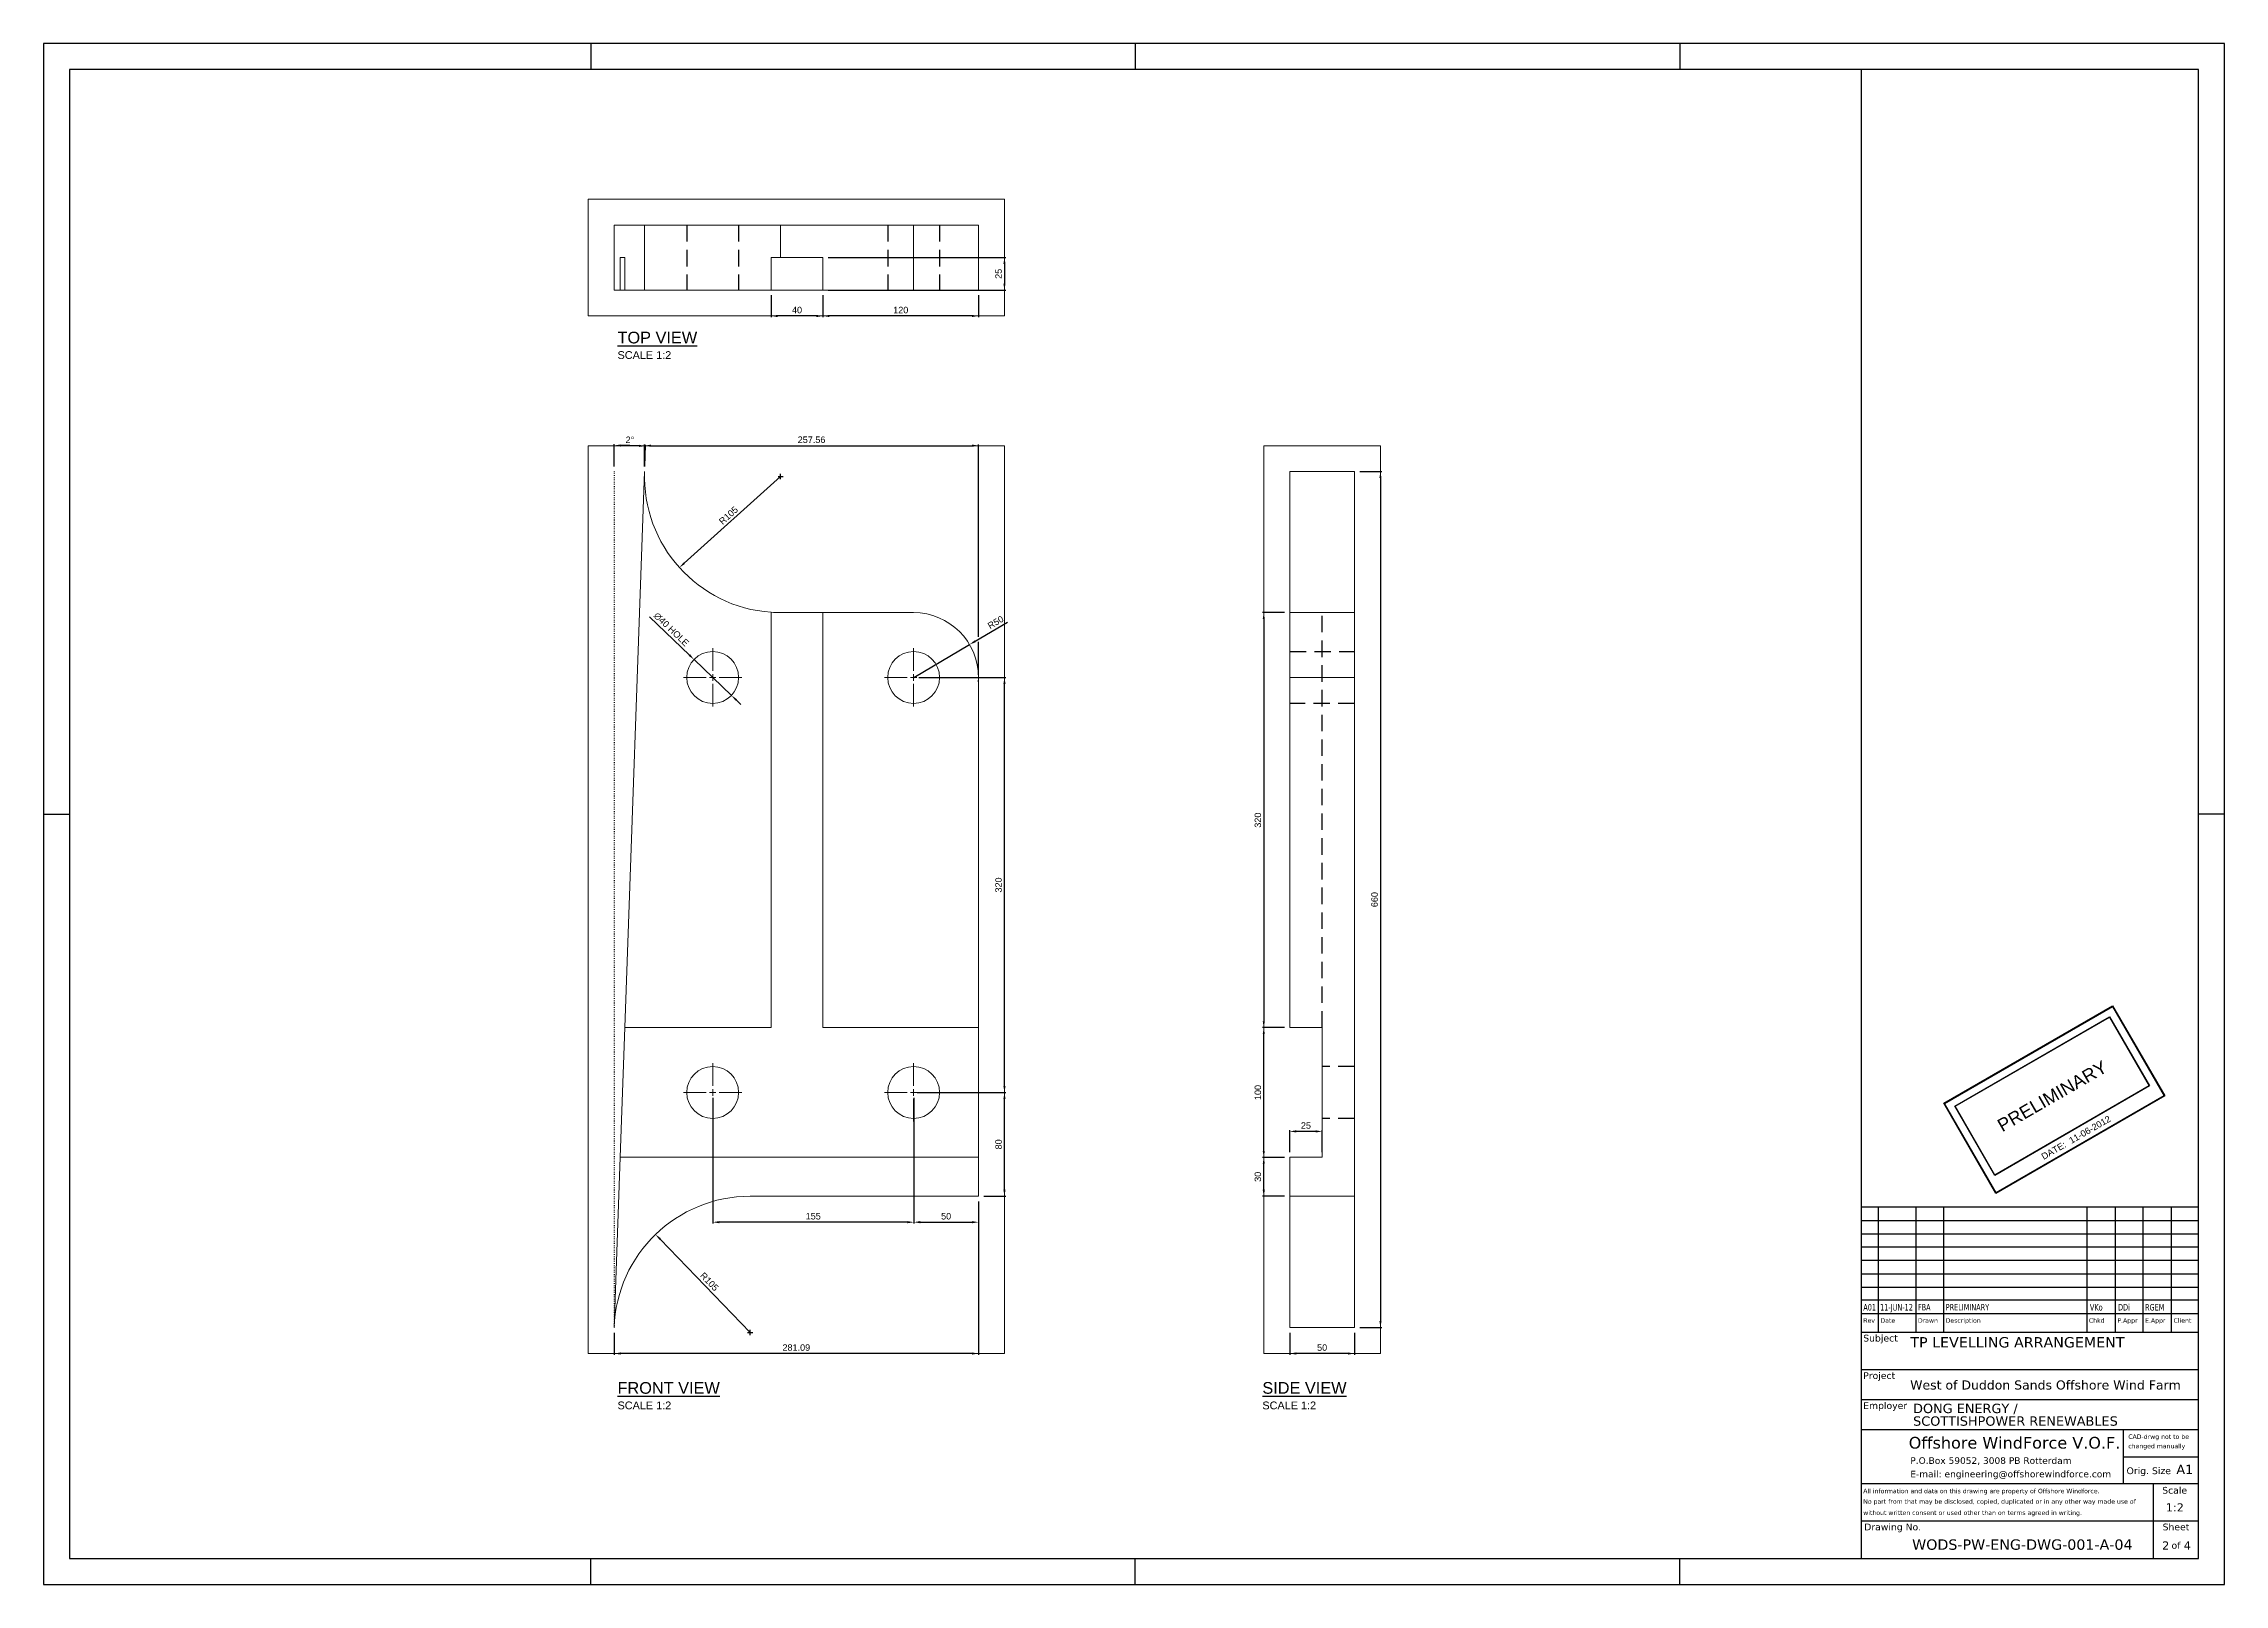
# Paper-space layout 'SHEET 2 OF' of a CAD drawing. Header units: millimetres. Extents: x 0 to 841, y 0 to 594.
# The model-space entities are those that its viewports show. They can reach past a viewport. Long polylines and large blocks are cut down to what shows.
import ezdxf
from ezdxf.enums import TextEntityAlignment as Align

# ---------------------------------------------------------------- set-up
doc = ezdxf.new("R2010")
doc.units = ezdxf.units.MM
doc.header["$MEASUREMENT"] = 0
doc.header["$PDMODE"] = 35
for name, pattern in [('CENTER2', [28.575, 19.05, -3.175, 3.175, -3.175]), ('DOT', [0.25, 0, -0.25]), ('HIDDEN2', [4.7625, 3.175, -1.5875])]:
    doc.linetypes.add(name, pattern=pattern)
doc.layers.get('Defpoints').update_dxf_attribs({"color": 244})
for name, color, linetype in [('00_pen 0.10', 140, 'Continuous'), ('00_pen 0.35', 11, 'Continuous'), ('00_pen 0.50', 10, 'Continuous'), ('00_PEN_Breakline', 2, 'HIDDEN2'), ('00_PEN_Centerline', 56, 'CENTER2'), ('00_PEN_Dimensions&Text', 1, 'Continuous'), ('00_PEN_Dot', 40, 'DOT'), ('018', 1, 'Continuous'), ('050', 4, 'Continuous'), ('Dimension', 1, 'Continuous'), ('Tekst', 2, 'Continuous')]:
    doc.layers.add(name, color=color, linetype=linetype)
doc.layers.add('00_PEN_Helpline', color=6, linetype='Continuous', plot=False)
for name, color, linetype, lineweight in [('SE1-Anntotations', 3, 'Continuous', 0), ('SE1-Logo', 7, 'Continuous', 0), ('SE1-Titles', 3, 'Continuous', 0)]:
    doc.layers.add(name, color=color, linetype=linetype, lineweight=lineweight)
doc.styles.add('2.5mm', font='verdana.ttf', dxfattribs={"height": 2.5})
doc.styles.add('3.5mm', font='verdana.ttf', dxfattribs={"height": 3.5})
doc.styles.add('Arial', font='arial.ttf', dxfattribs={"height": 2.5})
doc.styles.add('Smit Company Font', font='verdana.ttf', dxfattribs={"height": 1})
doc.dimstyles.new('A1_TWD_STANDAARD', dxfattribs={"dimtxt": 2.5, "dimasz": 2.5, "dimexe": 0.5, "dimexo": 2, "dimgap": 1, "dimtad": 1, "dimdec": 0, "dimdsep": 46, "dimtxsty": 'Arial', "dimcen": 10, "dimclrd": 256, "dimclre": 256, "dimclrt": 256, "dimadec": 0, "dimazin": 0, "dimtfac": 1, "dimtdec": 0, "dimtmove": 0, "dimatfit": 0, "dimfxl": 0, "dimtolj": 1, "dimtzin": 0, "dimlwd": -1, "dimlwe": -1, "dimarcsym": 0})

# ---------------------------------------------------------------- blocks, each defined once
blk = doc.blocks.new('Layout Titleblock A1')
at = {"layer": '018'}
for p, q in [((-630, 594), (-630, 584)), ((-420, 594), (-420, 584)), ((-210, 594), (-210, 584)), ((-140, 10), (-140, 584)), ((-841, 297), (-831, 297)), ((0, 297), (-10, 297)), ((-140, 145.49), (-10, 145.49)), ((-133.36, 97.24), (-133.36, 145.49)), ((-118.91, 97.24), (-118.91, 145.49)), ((-108.22, 97.24), (-108.22, 145.49)), ((-52.98, 97.24), (-52.98, 145.49)), ((-42, 97.24), (-42, 145.49)), ((-31.32, 97.24), (-31.32, 145.49)), ((-20.34, 97.24), (-20.34, 145.49)), ((-140, 140.29), (-10, 140.29)), ((-140, 135.09), (-10, 135.09)), ((-140, 130.18), (-10, 130.18)), ((-140, 124.98), (-10, 124.98)), ((-140, 119.78), (-10, 119.78)), ((-140, 114.58), (-10, 114.58)), ((-140, 109.67), (-10, 109.67)), ((-140, 104.47), (-10, 104.47)), ((-140, 97.24), (-10, 97.24)), ((-140, 82.8), (-10, 82.8)), ((-140, 71.24), (-10, 71.24)), ((-38.89, 38.89), (-38.89, 59.69)), ((-38.89, 49.14), (-10, 49.14)), ((-140, 38.89), (-10, 38.89)), ((-27.33, 10), (-27.33, 38.89)), ((-140, 24.44), (-10, 24.44)), ((-630, 0), (-630, 10)), ((-420, 0), (-420, 10)), ((-210, 0), (-210, 10))]:
    blk.add_line(p, q, dxfattribs=at)
blk.add_lwpolyline([(0, 594), (-841, 594), (-841, 0), (0, 0), (0, 594)], close=True, dxfattribs=at)
at = {"layer": '050'}
blk.add_lwpolyline([(-831, 10), (-10, 10), (-10, 584), (-831, 584), (-831, 10)], close=True, dxfattribs=at)
at = {"layer": 'SE1-Anntotations', "color": 7, "linetype": 'Continuous', "lineweight": 30}
blk.add_line((-140, 59.69), (-10, 59.69), dxfattribs=at)
at = {"layer": 'SE1-Anntotations', "color": 7, "linetype": 'Continuous', "lineweight": 0, "style": '2.5mm'}
for s, height, p in [('Rev', 1.733, (-139.28, 100.86)), ('Date', 1.733, (-132.63, 100.86)), ('Drawn', 1.733, (-118.19, 100.86)), ('Description', 1.7333, (-107.5, 100.86)), ('Chkd', 1.733, (-52.26, 100.86)), ('P.Appr', 1.733, (-41.28, 100.86)), ('E.Appr', 1.733, (-30.59, 100.86)), ('Client', 1.733, (-19.62, 100.86)), ('Subject', 2.6, (-139.28, 93.63)), ('Project', 2.6, (-139.28, 79.19)), ('Employer', 2.6, (-139.28, 67.63)), ('CAD-drwg not to be', 1.7333, (-37.08, 56.08)), ('changed manually', 1.7333, (-37.08, 52.47)), ('Orig. Size', 2.6, (-37.73, 42.5)), ('All information and data on this drawing are property of Offshore Windforce.', 1.7333, (-139.28, 35.13)), ('without written consent or used other than on terms agreed in writing.', 1.7333, (-139.28, 26.76)), ('No part from that may be disclosed, copied, duplicated or in any other way made use of ', 1.7333, (-139.28, 31.09)), ('Drawing No.', 2.6, (-138.89, 20.83))]:
    blk.add_text(s, height=height, dxfattribs=at).set_placement(p)
at = {"layer": 'SE1-Anntotations', "color": 7, "linetype": 'Continuous', "lineweight": 13, "style": '2.5mm'}
blk.add_text('A1', height=3.611, dxfattribs=at).set_placement((-18.52, 42.5))
at = {"layer": 'SE1-Anntotations', "color": 7, "linetype": 'Continuous', "lineweight": 0, "style": '2.5mm'}
for s, p in [('Scale', (-19.18, 34.97)), ('Sheet', (-18.67, 20.83)), ('of', (-18.67, 13.72))]:
    blk.add_text(s, height=2.6, dxfattribs=at).set_placement(p, align=Align.CENTER)
at = {"layer": 'SE1-Logo', "color": 7, "linetype": 'Continuous', "lineweight": 0, "style": '2.5mm'}
blk.add_text('P.O.Box 59052, 3008 PB Rotterdam', height=2.538, dxfattribs=at).set_placement((-121.12, 46.46))
at = {"layer": 'SE1-Logo', "color": 7, "linetype": 'Continuous', "lineweight": 0, "insert": (-121.12, 40.54), "char_height": 2.538, "width": 80.4867, "attachment_point": 7, "line_spacing_factor": 1.016667, "style": '2.5mm'}
blk.add_mtext('\\fVerdana|b0|i0|c0|p0;E-mail: engineering@offshorewindforce.com', dxfattribs=at)
at = {"layer": 'Tekst', "style": '2.5mm'}
for s, height, p in [(' West of Duddon Sands Offshore Wind Farm', 3.5, (-122.7, 78.62)), ('Offshore WindForce V.O.F.', 4.5, (-121.74, 56.85))]:
    blk.add_text(s, height=height, dxfattribs=at).set_placement(p, align=Align.TOP_LEFT)
at = {"layer": 'Tekst', "insert": (-120.05, 69.64), "char_height": 3.6111, "width": 125.7433, "attachment_point": 1, "line_spacing_factor": 0.807692, "style": '2.5mm'}
blk.add_mtext('\\fVerdana|b0|i0|c0|p0;DONG ENERGY /\\PSCOTTISHPOWER RENEWABLES', dxfattribs=at)
blk = doc.blocks.new('*D159')
at = {"layer": '00_PEN_Dimensions&Text'}
blk.add_line((272.47, 97.13), (237.75, 133.11), dxfattribs=at)
blk.add_solid([(238.05, 133.4), (237.45, 132.82), (236.01, 134.91)], dxfattribs=at)
at = {"layer": 'Defpoints', "color": 0}
for p in [(236.01, 134.91), (272.47, 97.13)]:
    blk.add_point(p, dxfattribs=at)
at = {"layer": '00_PEN_Dimensions&Text', "insert": (256.74, 116.7), "char_height": 2.5, "attachment_point": 5, "rotation": 313.97913, "style": 'Arial'}
blk.add_mtext('\\A1;R105', dxfattribs=at)
blk = doc.blocks.new('*D160')
at = {"layer": '00_PEN_Dimensions&Text'}
for p, q in [((360.55, 147.63), (360.55, 88.5)), ((220, 97), (220, 88.5)), ((358.05, 89), (222.5, 89))]:
    blk.add_line(p, q, dxfattribs=at)
for points in [[(222.5, 89.42), (222.5, 88.58), (220, 89)], [(358.05, 89.42), (358.05, 88.58), (360.55, 89)]]:
    blk.add_solid(points, dxfattribs=at)
at = {"layer": 'Defpoints', "color": 0}
for p in [(360.55, 149.63), (220, 99), (220, 89)]:
    blk.add_point(p, dxfattribs=at)
at = {"layer": '00_PEN_Dimensions&Text', "insert": (290.27, 91.28), "char_height": 2.5, "attachment_point": 5, "style": 'Arial'}
blk.add_mtext('\\A1;281.09', dxfattribs=at)
blk = doc.blocks.new('*D163')
at = {"layer": '00_PEN_Dimensions&Text'}
for p, q in [((335.55, 187.63), (335.55, 139.13)), ((360.55, 147.63), (360.55, 139.13)), ((338.05, 139.63), (358.05, 139.63))]:
    blk.add_line(p, q, dxfattribs=at)
for points in [[(338.05, 140.05), (338.05, 139.21), (335.55, 139.63)], [(358.05, 140.05), (358.05, 139.21), (360.55, 139.63)]]:
    blk.add_solid(points, dxfattribs=at)
at = {"layer": 'Defpoints', "color": 0}
for p in [(335.55, 189.63), (360.55, 149.63), (360.55, 139.63)]:
    blk.add_point(p, dxfattribs=at)
at = {"layer": '00_PEN_Dimensions&Text', "insert": (348.05, 141.91), "char_height": 2.5, "attachment_point": 5, "style": 'Arial'}
blk.add_mtext('\\A1;50', dxfattribs=at)
blk = doc.blocks.new('*D164')
at = {"layer": '00_PEN_Dimensions&Text'}
for p, q in [((258.05, 187.63), (258.05, 139.13)), ((335.55, 187.63), (335.55, 139.13)), ((333.05, 139.63), (260.55, 139.63))]:
    blk.add_line(p, q, dxfattribs=at)
for points in [[(260.55, 140.05), (260.55, 139.21), (258.05, 139.63)], [(333.05, 140.05), (333.05, 139.21), (335.55, 139.63)]]:
    blk.add_solid(points, dxfattribs=at)
at = {"layer": 'Defpoints', "color": 0}
for p in [(258.05, 189.63), (335.55, 189.63), (258.05, 139.63)]:
    blk.add_point(p, dxfattribs=at)
at = {"layer": '00_PEN_Dimensions&Text', "insert": (296.8, 141.91), "char_height": 2.5, "attachment_point": 5, "style": 'Arial'}
blk.add_mtext('\\A1;155', dxfattribs=at)
blk = doc.blocks.new('*D165')
at = {"layer": '00_PEN_Dimensions&Text'}
for p, q in [((336.92, 189.63), (371.05, 189.63)), ((370.55, 152.13), (370.55, 187.13)), ((362.55, 149.63), (371.05, 149.63))]:
    blk.add_line(p, q, dxfattribs=at)
for points in [[(370.13, 187.13), (370.96, 187.13), (370.55, 189.63)], [(370.13, 152.13), (370.96, 152.13), (370.55, 149.63)]]:
    blk.add_solid(points, dxfattribs=at)
at = {"layer": 'Defpoints', "color": 0}
for p in [(334.92, 189.63), (370.55, 189.63), (360.55, 149.63)]:
    blk.add_point(p, dxfattribs=at)
at = {"layer": '00_PEN_Dimensions&Text', "insert": (368.27, 169.63), "char_height": 2.5, "attachment_point": 5, "rotation": 90, "style": 'Arial'}
blk.add_mtext('\\A1;80', dxfattribs=at)
blk = doc.blocks.new('*D167')
at = {"layer": '00_PEN_Dimensions&Text'}
for p, q in [((478.55, 164.63), (470.05, 164.63)), ((470.55, 152.13), (470.55, 162.13)), ((478.55, 149.63), (470.05, 149.63))]:
    blk.add_line(p, q, dxfattribs=at)
for points in [[(470.13, 162.13), (470.96, 162.13), (470.55, 164.63)], [(470.13, 152.13), (470.96, 152.13), (470.55, 149.63)]]:
    blk.add_solid(points, dxfattribs=at)
at = {"layer": 'Defpoints', "color": 0}
for p in [(470.55, 164.63), (480.55, 164.63), (480.55, 149.63)]:
    blk.add_point(p, dxfattribs=at)
at = {"layer": '00_PEN_Dimensions&Text', "insert": (468.27, 157.13), "char_height": 2.5, "attachment_point": 5, "rotation": 90, "style": 'Arial'}
blk.add_mtext('\\A1;30', dxfattribs=at)
blk = doc.blocks.new('*D168')
at = {"layer": '00_PEN_Dimensions&Text'}
for p, q in [((478.55, 214.63), (470.05, 214.63)), ((470.55, 167.13), (470.55, 212.13)), ((478.55, 164.63), (470.05, 164.63))]:
    blk.add_line(p, q, dxfattribs=at)
for points in [[(470.13, 212.13), (470.96, 212.13), (470.55, 214.63)], [(470.13, 167.13), (470.96, 167.13), (470.55, 164.63)]]:
    blk.add_solid(points, dxfattribs=at)
at = {"layer": 'Defpoints', "color": 0}
for p in [(470.55, 214.63), (480.55, 214.63), (480.55, 164.63)]:
    blk.add_point(p, dxfattribs=at)
at = {"layer": '00_PEN_Dimensions&Text', "insert": (468.27, 189.63), "char_height": 2.5, "attachment_point": 5, "rotation": 90, "style": 'Arial'}
blk.add_mtext('\\A1;100', dxfattribs=at)
blk = doc.blocks.new('*D169')
at = {"layer": '00_PEN_Dimensions&Text'}
for p, q in [((337.55, 349.63), (371.05, 349.63)), ((370.55, 192.13), (370.55, 347.13)), ((337.55, 189.63), (371.05, 189.63))]:
    blk.add_line(p, q, dxfattribs=at)
for points in [[(370.13, 347.13), (370.96, 347.13), (370.55, 349.63)], [(370.13, 192.13), (370.96, 192.13), (370.55, 189.63)]]:
    blk.add_solid(points, dxfattribs=at)
at = {"layer": 'Defpoints', "color": 0}
for p in [(335.55, 349.63), (370.55, 349.63), (335.55, 189.63)]:
    blk.add_point(p, dxfattribs=at)
at = {"layer": '00_PEN_Dimensions&Text', "insert": (368.27, 269.63), "char_height": 2.5, "attachment_point": 5, "rotation": 90, "style": 'Arial'}
blk.add_mtext('\\A1;320', dxfattribs=at)
blk = doc.blocks.new('*D170')
at = {"layer": '00_PEN_Dimensions&Text'}
for p, q in [((478.55, 374.63), (470.05, 374.63)), ((470.55, 372.13), (470.55, 217.13)), ((478.55, 214.63), (470.05, 214.63))]:
    blk.add_line(p, q, dxfattribs=at)
for points in [[(470.13, 372.13), (470.96, 372.13), (470.55, 374.63)], [(470.13, 217.13), (470.96, 217.13), (470.55, 214.63)]]:
    blk.add_solid(points, dxfattribs=at)
at = {"layer": 'Defpoints', "color": 0}
for p in [(480.55, 374.63), (470.55, 214.63), (480.55, 214.63)]:
    blk.add_point(p, dxfattribs=at)
at = {"layer": '00_PEN_Dimensions&Text', "insert": (468.27, 294.63), "char_height": 2.5, "attachment_point": 5, "rotation": 90, "style": 'Arial'}
blk.add_mtext('\\A1;320', dxfattribs=at)
blk = doc.blocks.new('*D172')
at = {"layer": '00_PEN_Dimensions&Text'}
for p, q in [((359.24, 363.59), (371.73, 370.96)), ((335.55, 349.63), (357.08, 362.32))]:
    blk.add_line(p, q, dxfattribs=at)
blk.add_solid([(359.03, 363.95), (359.45, 363.23), (357.08, 362.32)], dxfattribs=at)
at = {"layer": 'Defpoints', "color": 0}
for p in [(357.08, 362.32, 44665.91), (335.55, 349.63, 44665.91)]:
    blk.add_point(p, dxfattribs=at)
at = {"layer": '00_PEN_Dimensions&Text', "insert": (367.15, 370.9), "char_height": 2.5, "attachment_point": 5, "rotation": 30.51351, "style": 'Arial'}
blk.add_mtext('\\A1;R50', dxfattribs=at)
blk = doc.blocks.new('*D173')
at = {"layer": '00_PEN_Dimensions&Text'}
for p, q in [((220, 431), (220, 439.56)), ((231.84, 431), (232.13, 439.35))]:
    blk.add_line(p, q, dxfattribs=at)
blk.add_arc((220, 99), 340.06, 88.37947, 89.57878, dxfattribs=at)
for points in [[(222.5, 438.64), (222.5, 439.47), (220, 439.06)], [(229.63, 439.34), (229.6, 438.51), (232.12, 438.85)]]:
    blk.add_solid(points, dxfattribs=at)
at = {"layer": 'Defpoints', "color": 0}
for p in [(228.08, 438.97), (220, 429, 44665.91), (231.76, 429, 44665.91), (224.12, 214.63, 44665.91), (220, 99, 44665.91)]:
    blk.add_point(p, dxfattribs=at)
at = {"layer": '00_PEN_Dimensions&Text', "insert": (226.1, 441.26), "char_height": 2.5, "attachment_point": 5, "rotation": 358.97913, "style": 'Arial'}
blk.add_mtext('\\A1;2°', dxfattribs=at)
blk = doc.blocks.new('*D174')
at = {"layer": '00_PEN_Dimensions&Text'}
blk.add_line((284.23, 427.13), (247.05, 393.69), dxfattribs=at)
blk.add_solid([(246.78, 394), (247.33, 393.39), (245.2, 392.02)], dxfattribs=at)
at = {"layer": 'Defpoints', "color": 0}
for p in [(284.23, 427.13, 44665.91), (245.2, 392.02, 44665.91)]:
    blk.add_point(p, dxfattribs=at)
at = {"layer": '00_PEN_Dimensions&Text', "insert": (264.12, 412.1), "char_height": 2.5, "attachment_point": 5, "rotation": 41.96617, "style": 'Arial'}
blk.add_mtext('\\A1;R105', dxfattribs=at)
blk = doc.blocks.new('*D175')
at = {"layer": '00_PEN_Dimensions&Text'}
for p, q in [((231.76, 431), (231.76, 439.5)), ((234.26, 439), (358.05, 439)), ((360.55, 365.36), (360.55, 439.5)), ((360.55, 350.63), (360.55, 363.36)), ((360.55, 348), (360.55, 348.63))]:
    blk.add_line(p, q, dxfattribs=at)
for points in [[(234.26, 439.42), (234.26, 438.58), (231.76, 439)], [(358.05, 439.42), (358.05, 438.58), (360.55, 439)]]:
    blk.add_solid(points, dxfattribs=at)
at = {"layer": 'Defpoints', "color": 0}
for p in [(360.55, 439), (231.76, 429), (360.55, 346)]:
    blk.add_point(p, dxfattribs=at)
at = {"layer": '00_PEN_Dimensions&Text', "insert": (296.15, 441.28), "char_height": 2.5, "attachment_point": 5, "style": 'Arial'}
blk.add_mtext('\\A1;257.56', dxfattribs=at)
blk = doc.blocks.new('*D177')
at = {"layer": '00_PEN_Dimensions&Text'}
for p, q in [((249.02, 358.27), (233.67, 372.97)), ((265.27, 342.71), (250.82, 356.55)), ((267.07, 340.98), (268.88, 339.26))]:
    blk.add_line(p, q, dxfattribs=at)
for points in [[(249.31, 358.58), (248.73, 357.97), (250.82, 356.55)], [(267.36, 341.29), (266.79, 340.68), (265.27, 342.71)]]:
    blk.add_solid(points, dxfattribs=at)
at = {"layer": 'Defpoints', "color": 0}
for p in [(250.82, 356.55, 44665.91), (265.27, 342.71, 44665.91)]:
    blk.add_point(p, dxfattribs=at)
at = {"layer": '00_PEN_Dimensions&Text', "insert": (242.06, 368.18), "char_height": 2.5, "attachment_point": 5, "rotation": 316.24055, "style": 'Arial'}
blk.add_mtext('\\A1;∅40 HOLE', dxfattribs=at)
blk = doc.blocks.new('*D180')
at = {"layer": '00_PEN_Dimensions&Text'}
for p, q in [((480.55, 166.63), (480.55, 175.13)), ((490.55, 174.63), (483.05, 174.63)), ((493.05, 166.63), (493.05, 175.13))]:
    blk.add_line(p, q, dxfattribs=at)
for points in [[(483.05, 175.05), (483.05, 174.21), (480.55, 174.63)], [(490.55, 175.05), (490.55, 174.21), (493.05, 174.63)]]:
    blk.add_solid(points, dxfattribs=at)
at = {"layer": 'Defpoints', "color": 0}
for p in [(480.55, 174.63), (480.55, 164.63, 44665.91), (493.05, 164.63, 44665.91)]:
    blk.add_point(p, dxfattribs=at)
at = {"layer": '00_PEN_Dimensions&Text', "insert": (486.8, 176.91), "char_height": 2.5, "attachment_point": 5, "style": 'Arial'}
blk.add_mtext('\\A1;25', dxfattribs=at)
blk = doc.blocks.new('*D181')
at = {"layer": '00_PEN_Dimensions&Text'}
for p, q in [((480.55, 97), (480.55, 88.5)), ((505.55, 97), (505.55, 88.5)), ((503.05, 89), (483.05, 89))]:
    blk.add_line(p, q, dxfattribs=at)
for points in [[(483.05, 89.42), (483.05, 88.58), (480.55, 89)], [(503.05, 89.42), (503.05, 88.58), (505.55, 89)]]:
    blk.add_solid(points, dxfattribs=at)
at = {"layer": 'Defpoints', "color": 0}
for p in [(480.55, 99, 44665.91), (505.55, 99, 44665.91), (480.55, 89)]:
    blk.add_point(p, dxfattribs=at)
at = {"layer": '00_PEN_Dimensions&Text', "insert": (493.05, 91.28), "char_height": 2.5, "attachment_point": 5, "style": 'Arial'}
blk.add_mtext('\\A1;50', dxfattribs=at)
blk = doc.blocks.new('*D182')
at = {"layer": '00_PEN_Dimensions&Text'}
for p, q in [((300.55, 497), (300.55, 488.5)), ((360.55, 497), (360.55, 488.5)), ((358.05, 489), (303.05, 489))]:
    blk.add_line(p, q, dxfattribs=at)
for points in [[(303.05, 489.42), (303.05, 488.58), (300.55, 489)], [(358.05, 489.42), (358.05, 488.58), (360.55, 489)]]:
    blk.add_solid(points, dxfattribs=at)
at = {"layer": 'Defpoints', "color": 0}
for p in [(300.55, 499), (360.55, 499), (300.55, 489)]:
    blk.add_point(p, dxfattribs=at)
at = {"layer": '00_PEN_Dimensions&Text', "insert": (330.55, 491.28), "char_height": 2.5, "attachment_point": 5, "style": 'Arial'}
blk.add_mtext('\\A1;120', dxfattribs=at)
blk = doc.blocks.new('*D183')
at = {"layer": '00_PEN_Dimensions&Text'}
for p, q in [((280.55, 497), (280.55, 488.5)), ((300.55, 497), (300.55, 488.5)), ((298.05, 489), (283.05, 489))]:
    blk.add_line(p, q, dxfattribs=at)
for points in [[(283.05, 489.42), (283.05, 488.58), (280.55, 489)], [(298.05, 489.42), (298.05, 488.58), (300.55, 489)]]:
    blk.add_solid(points, dxfattribs=at)
at = {"layer": 'Defpoints', "color": 0}
for p in [(280.55, 499), (300.55, 499), (280.55, 489)]:
    blk.add_point(p, dxfattribs=at)
at = {"layer": '00_PEN_Dimensions&Text', "insert": (290.55, 491.28), "char_height": 2.5, "attachment_point": 5, "style": 'Arial'}
blk.add_mtext('\\A1;40', dxfattribs=at)
blk = doc.blocks.new('*D184')
at = {"layer": '00_PEN_Dimensions&Text'}
for p, q in [((302.55, 511.5), (371.05, 511.5)), ((370.55, 509), (370.55, 501.5)), ((302.55, 499), (371.05, 499))]:
    blk.add_line(p, q, dxfattribs=at)
for points in [[(370.13, 509), (370.96, 509), (370.55, 511.5)], [(370.13, 501.5), (370.96, 501.5), (370.55, 499)]]:
    blk.add_solid(points, dxfattribs=at)
at = {"layer": 'Defpoints', "color": 0}
for p in [(300.55, 511.5), (300.55, 499), (370.55, 499)]:
    blk.add_point(p, dxfattribs=at)
at = {"layer": '00_PEN_Dimensions&Text', "insert": (368.27, 505.25), "char_height": 2.5, "attachment_point": 5, "rotation": 90, "style": 'Arial'}
blk.add_mtext('\\A1;25', dxfattribs=at)
blk = doc.blocks.new('*D185')
at = {"layer": '00_PEN_Dimensions&Text'}
for p, q in [((507.55, 429), (516.05, 429)), ((515.55, 426.5), (515.55, 101.5)), ((507.55, 99), (516.05, 99))]:
    blk.add_line(p, q, dxfattribs=at)
for points in [[(515.13, 426.5), (515.96, 426.5), (515.55, 429)], [(515.13, 101.5), (515.96, 101.5), (515.55, 99)]]:
    blk.add_solid(points, dxfattribs=at)
at = {"layer": 'Defpoints', "color": 0}
for p in [(505.55, 429), (505.55, 99), (515.55, 99)]:
    blk.add_point(p, dxfattribs=at)
at = {"layer": '00_PEN_Dimensions&Text', "insert": (513.27, 264), "char_height": 2.5, "attachment_point": 5, "rotation": 90, "style": 'Arial'}
blk.add_mtext('\\A1;660', dxfattribs=at)
blk = doc.blocks.new('*U373')
at = {"layer": '00_pen 0.10', "color": 12}
for points in [[(-34.48, -3.02), (34.47, -3.02), (34.47, -33.85), (-34.48, -33.85)], [(-34.38, -3.12), (34.38, -3.12), (34.38, -33.75), (-34.38, -33.75)]]:
    blk.add_lwpolyline(points, close=True, dxfattribs=at)
at = {"layer": '00_pen 0.50', "color": 12}
for points in [[(-37.6, 0.1), (37.6, 0.1), (37.6, -40.1), (-37.6, -40.1)], [(-37.5, 0), (37.5, 0), (37.5, -40), (-37.5, -40)], [(-37.4, -0.1), (37.4, -0.1), (37.4, -39.9), (-37.4, -39.9)]]:
    blk.add_lwpolyline(points, close=True, dxfattribs=at)
at = {"layer": '00_pen 0.10', "color": 12, "insert": (-4.88, -36.88), "char_height": 2.5, "width": 57.5, "attachment_point": 6, "style": 'Arial'}
blk.add_mtext('DATE:', dxfattribs=at)
at = {"layer": '00_pen 0.10', "color": 12, "style": 'Arial'}
blk.add_attdef('DD/MM/YYYY', text='', height=2.5, dxfattribs=at).set_placement((-2.83, -36.88), align=Align.MIDDLE_LEFT)
at = {"layer": '00_PEN_Dimensions&Text', "color": 12, "insert": (0, -18.44), "char_height": 5, "width": 71.875, "attachment_point": 5, "style": 'Arial'}
blk.add_mtext('PRELIMINARY', dxfattribs=at)
blk = doc.blocks.new('SW_CENTERMARKSYMBOL_0')
at = {"color": 0, "linetype": 'Continuous', "lineweight": 0}
for p, q in [((0, 2.5), (0, 11.25)), ((-2.5, 0), (-11.25, 0)), ((0, 0), (-1.25, 0)), ((0, 0), (0, 1.25)), ((0, 0), (0, -1.25)), ((0, 0), (1.25, 0)), ((2.5, 0), (11.25, 0)), ((0, -2.5), (0, -11.25))]:
    blk.add_line(p, q, dxfattribs=at)
blk = doc.blocks.new('SW_CENTERMARKSYMBOL_1')
at = {"color": 0, "linetype": 'Continuous', "lineweight": 0}
for p, q in [((0, 2.5), (0, 11.25)), ((-2.5, 0), (-11.25, 0)), ((0, 0), (-1.25, 0)), ((0, 0), (0, 1.25)), ((0, 0), (0, -1.25)), ((0, 0), (1.25, 0)), ((2.5, 0), (11.25, 0)), ((0, -2.5), (0, -11.25))]:
    blk.add_line(p, q, dxfattribs=at)
blk = doc.blocks.new('SW_CENTERMARKSYMBOL_2')
at = {"color": 0, "linetype": 'Continuous', "lineweight": 0}
for p, q in [((0, 2.5), (0, 11.25)), ((-2.5, 0), (-11.25, 0)), ((0, 0), (-1.25, 0)), ((0, 0), (0, 1.25)), ((0, 0), (0, -1.25)), ((0, 0), (1.25, 0)), ((2.5, 0), (11.25, 0)), ((0, -2.5), (0, -11.25))]:
    blk.add_line(p, q, dxfattribs=at)
blk = doc.blocks.new('SW_CENTERMARKSYMBOL_3')
at = {"color": 0, "linetype": 'Continuous', "lineweight": 0}
for p, q in [((0, 2.5), (0, 11.25)), ((-2.5, 0), (-11.25, 0)), ((0, 0), (-1.25, 0)), ((0, 0), (0, 1.25)), ((0, 0), (0, -1.25)), ((0, 0), (1.25, 0)), ((2.5, 0), (11.25, 0)), ((0, -2.5), (0, -11.25))]:
    blk.add_line(p, q, dxfattribs=at)

msp = doc.modelspace()

# ---------------------------------------------------------------- linework, layer by layer
at = {"layer": '00_pen 0.35', "linetype": 'Continuous', "lineweight": 15}
for p, q in [((62, 1054.6), (62, 1104.6)), ((85.5, 1104.6), (62, 1104.6)), ((85.5, 1054.6), (85.5, 1104.6)), ((190.4, 1104.6), (85.5, 1104.6)), ((190.4, 1079.6), (190.4, 1104.6)), ((293, 1104.6), (190.4, 1104.6)), ((293, 1054.6), (293, 1104.6)), ((343, 1104.6), (293, 1104.6)), ((343, 1054.6), (343, 1104.6)), ((70.2, 1079.6), (66.6, 1079.6)), ((66.6, 1079.6), (66.6, 1054.6)), ((70.2, 1079.6), (70.2, 1054.6)), ((190.4, 1079.6), (183, 1079.6)), ((183, 1079.6), (183, 1054.6)), ((223, 1079.6), (190.4, 1079.6)), ((223, 1079.6), (223, 1054.6)), ((66.6, 1054.6), (62, 1054.6)), ((66.6, 1054.6), (70.2, 1054.6)), ((85.5, 1054.6), (70.2, 1054.6)), ((183, 1054.6), (85.5, 1054.6)), ((183, 1054.6), (223, 1054.6)), ((293, 1054.6), (223, 1054.6)), ((343, 1054.6), (293, 1054.6)), ((85.5, 785.6), (70.2, 356.9)), ((705.2, 785.6), (755.2, 785.6)), ((705.2, 677.1), (705.2, 785.6)), ((755.2, 676.9), (755.2, 785.6)), ((183, 677.1), (183, 356.9)), ((223, 676.9), (190.4, 676.9)), ((223, 356.9), (223, 676.9)), ((293, 676.9), (223, 676.9)), ((730.2, 677.1), (705.2, 677.1)), ((705.2, 677.1), (705.2, 676.9)), ((705.2, 626.9), (705.2, 676.9)), ((705.2, 676.9), (755.2, 676.9)), ((730.2, 676.9), (730.2, 677.1)), ((755.2, 626.9), (755.2, 676.9)), ((343, 356.9), (343, 626.9)), ((705.2, 356.9), (705.2, 626.9)), ((705.2, 626.9), (755.2, 626.9)), ((755.2, 226.9), (755.2, 626.9)), ((70.2, 356.9), (66.6, 256.9)), ((183, 356.9), (70.2, 356.9)), ((343, 356.9), (223, 356.9)), ((343, 256.9), (343, 356.9)), ((730.2, 356.9), (705.2, 356.9)), ((730.2, 256.9), (730.2, 356.9)), ((66.6, 256.9), (62, 125.6)), ((66.6, 256.9), (343, 256.9)), ((343, 226.9), (343, 256.9)), ((705.2, 226.9), (705.2, 256.9)), ((730.2, 256.9), (705.2, 256.9)), ((166.9, 226.9), (343, 226.9)), ((705.2, 226.9), (755.2, 226.9)), ((705.2, 125.6), (705.2, 226.9)), ((755.2, 125.6), (755.2, 226.9)), ((705.2, 125.6), (755.2, 125.6))]:
    msp.add_line(p, q, dxfattribs=at)
for centre in [(138, 626.9), (293, 626.9), (138, 306.9), (293, 306.9)]:
    msp.add_circle(centre, 20, dxfattribs=at)
for centre, radius, start, end in [((190.4, 781.9), 105, 177.9583, 265.9741), ((190.4, 781.9), 105, 265.9741, 270), ((293, 626.9), 50, 0, 90), ((166.9, 121.9), 105, 90, 177.9583)]:
    msp.add_arc(centre, radius, start, end, dxfattribs=at)
at = {"layer": '00_PEN_Breakline'}
for p, q in [((118, 1104.6), (118, 1054.6)), ((158, 1104.6), (158, 1054.6)), ((273, 1104.6), (273, 1054.6)), ((313, 1104.6), (313, 1054.6)), ((730.2, 356.9), (730.2, 676.9)), ((705.2, 646.9), (755.2, 646.9)), ((755.2, 606.9), (705.2, 606.9)), ((755.2, 326.9), (730.2, 326.9)), ((755.2, 286.9), (730.2, 286.9))]:
    msp.add_line(p, q, dxfattribs=at)
at = {"layer": '00_PEN_Dimensions&Text'}
for p, q in [((188.4, 781.9), (192.4, 781.9)), ((190.4, 779.9), (190.4, 783.9)), ((164.9, 121.9), (168.9, 121.9)), ((166.9, 119.9), (166.9, 123.9))]:
    msp.add_line(p, q, dxfattribs=at)
at = {"layer": '00_PEN_Dot'}
msp.add_line((62, 785.6), (62, 125.6), dxfattribs=at)

# ---------------------------------------------------------------- block references
at = {"layer": '00_PEN_Centerline', "linetype": 'Continuous', "lineweight": 0, "xscale": 2, "yscale": 2, "zscale": 2}
for name, p in [('SW_CENTERMARKSYMBOL_3', (138, 626.9)), ('SW_CENTERMARKSYMBOL_0', (293, 626.9)), ('SW_CENTERMARKSYMBOL_2', (138, 306.9)), ('SW_CENTERMARKSYMBOL_1', (293, 306.9))]:
    msp.add_blockref(name, p, dxfattribs=at)

psp = doc.layouts.new('SHEET 2 OF')

# ---------------------------------------------------------------- block references
at = {"layer": '00_PEN_Dimensions&Text', "color": 12, "rotation": 29.99999999999999}
psp.add_blockref('*U373', (765.3903, 204.2165), dxfattribs=at).add_auto_attribs({'DD/MM/YYYY': '11-06-2012'})
at = {"layer": 'Dimension'}
psp.add_blockref('Layout Titleblock A1', (841, 0), dxfattribs=at)

# ---------------------------------------------------------------- texts
at = {"layer": '00_PEN_Dimensions&Text', "char_height": 5, "width": 85.230758, "attachment_point": 1, "style": 'Arial'}
for s, insert in [('\\A1;{\\H0.9x;\\LTOP VIEW\\P\\H0.66667x;\\lSCALE 1:2}', (221.3215, 482.934)), ('\\A1;{\\H0.9x;\\LFRONT VIEW\\P\\H0.66667x;\\lSCALE 1:2}', (221.3215, 77.9952)), ('\\A1;{\\H0.9x;\\LSIDE VIEW\\P\\H0.66667x;\\lSCALE 1:2}', (469.9981, 77.9952))]:
    psp.add_mtext(s, dxfattribs=dict(at, insert=insert))
at = {"layer": 'SE1-Titles', "color": 3, "linetype": 'Continuous', "lineweight": 0, "style": 'Smit Company Font', "width": 0.611111}
for s, p in [('A01', (701.7562, 105.5698)), ('11-JUN-12', (708.2027, 105.5698)), ('FBA', (722.8049, 105.5873)), ('PRELIMINARY', (733.501, 105.5916)), ('VKo', (789.1351, 105.5747)), ('DDi', (799.9869, 105.5747)), ('RGEM', (810.3957, 105.5747))]:
    psp.add_text(s, height=2.5, dxfattribs=at).set_placement(p)
at = {"layer": 'SE1-Titles', "color": 3, "linetype": 'Continuous', "lineweight": 0}
for s, height, style, p in [('1:2', 3.12577, '2.5mm', (821.8979, 28.1226)), ('WODS-PW-ENG-DWG-001-A-04 ', 4, '3.5mm', (763.954, 13.3489))]:
    psp.add_text(s, height=height, dxfattribs=dict(at, style=style)).set_placement(p, align=Align.CENTER)
at = {"layer": 'SE1-Titles', "color": 3, "linetype": 'Continuous', "lineweight": 0, "style": '2.5mm'}
for s, p in [('2', (817.0084, 13.4243)), ('4', (825.3273, 13.4243))]:
    psp.add_text(s, height=3.1258, dxfattribs=at).set_placement(p)
at = {"layer": 'SE1-Titles', "color": 3, "linetype": 'Continuous', "lineweight": 0, "insert": (719.8936, 95.325), "char_height": 4, "width": 84.378878, "attachment_point": 1, "line_spacing_factor": 0.96, "style": '2.5mm'}
psp.add_mtext('TP LEVELLING ARRANGEMENT', dxfattribs=at)

# ---------------------------------------------------------------- dimensions: what is measured, and where the dimension line sits
at = {"layer": '00_PEN_Dimensions&Text'}
for base, p1, p2, picture, middle in [((370.5453, 499), (300.5453, 511.5), (300.5453, 499), '*D184', (368.2689, 505.25)), ((515.5453, 99), (505.5453, 429), (505.5453, 99), '*D185', (513.2689, 264)), ((470.5453, 214.6296), (480.5453, 374.6296), (480.5453, 214.6296), '*D170', (468.268, 294.6296)), ((370.5453, 349.6296), (335.5453, 189.6296), (335.5453, 349.6296), '*D169', (368.268, 269.6296)), ((470.5453, 214.6296), (480.5453, 164.6296), (480.5453, 214.6296), '*D168', (468.2689, 189.6296)), ((370.5453, 189.6296), (360.5453, 149.6296), (334.9203, 189.6296), '*D165', (368.2689, 169.6296)), ((470.5453, 164.6296), (480.5453, 149.6296), (480.5453, 164.6296), '*D167', (468.268, 157.1296))]:
    dim = psp.add_linear_dim(base=base, p1=p1, p2=p2, angle=90, dimstyle='A1_TWD_STANDAARD', override={"dimlfac": -2}, dxfattribs=at)
    dim.commit()
    dim.dimension.update_dxf_attribs({"geometry": picture, "text_midpoint": middle})
for base, p1, p2, override, picture, middle in [((280.5453, 489), (300.5453, 499), (280.5453, 499), {"dimlfac": -2}, '*D183', (290.5453, 491.2764)), ((300.5453, 489), (360.5453, 499), (300.5453, 499), {"dimlfac": -2}, '*D182', (330.5453, 491.2764)), ((360.5453, 439), (231.7646, 429), (360.5453, 346.0016), {"dimdec": 2, "dimlfac": -2}, '*D175', (296.155, 441.2764)), ((258.0453, 139.6296), (335.5453, 189.6296), (258.0453, 189.6296), {"dimlfac": -2}, '*D164', (296.7953, 141.906)), ((360.5453, 139.6296), (335.5453, 189.6296), (360.5453, 149.6296), {"dimlfac": -2}, '*D163', (348.0453, 141.906)), ((480.5453, 174.6296), (493.0453, 164.6296, 44665.9079), (480.5453, 164.6296, 44665.9079), {"dimlfac": -2}, '*D180', (486.7953, 176.906)), ((220, 89), (360.5453, 149.6296), (220, 99), {"dimdec": 2, "dimlfac": -2}, '*D160', (290.2727, 91.2764)), ((480.5453, 89), (505.5453, 99, 44665.9079), (480.5453, 99, 44665.9079), {"dimlfac": -2}, '*D181', (493.0453, 91.2764))]:
    dim = psp.add_linear_dim(base=base, p1=p1, p2=p2, dimstyle='A1_TWD_STANDAARD', override=override, dxfattribs=at)
    dim.commit()
    dim.dimension.update_dxf_attribs({"geometry": picture, "text_midpoint": middle})
dim = psp.add_angular_dim_2l(base=(228.078, 438.9664), line1=((220, 429, 44665.9079), (220, 99, 44665.9079)), line2=((231.7646, 429, 44665.9079), (224.1222, 214.6296, 44665.9079)), dimstyle='A1_TWD_STANDAARD', override={"dimlfac": -2, "dimadec": 0}, dxfattribs=at)
dim.commit()
dim.dimension.update_dxf_attribs({"geometry": '*D173', "text_midpoint": (226.0989, 441.2631)})
for center, mpoint, picture, middle in [((284.2312, 427.1296, 44665.9079), (245.1954, 392.0232, 44665.9079), '*D174', (264.1205, 412.1049)), ((272.4667, 97.1296), (236.0109, 134.9082), '*D159', (256.7449, 116.7001))]:
    dim = psp.add_radius_dim(center=center, mpoint=mpoint, dimstyle='A1_TWD_STANDAARD', override={"dimlfac": -2}, dxfattribs=at)
    dim.commit()
    dim.dimension.update_dxf_attribs({"geometry": picture, "text_midpoint": middle})
dim = psp.add_diameter_dim_2p(p1=(265.2678, 342.7132, 44665.9079), p2=(250.8228, 356.5459, 44665.9079), text='<> HOLE', dimstyle='A1_TWD_STANDAARD', override={"dimlfac": -2}, dxfattribs=at)
dim.commit()
dim.dimension.update_dxf_attribs({"geometry": '*D177', "text_midpoint": (240.4394, 366.4891), "dimtype": 163})
dim = psp.add_radius_dim(center=(335.5453, 349.6296, 44665.9079), mpoint=(357.0831, 362.3231, 44665.9079), dimstyle='A1_TWD_STANDAARD', override={"dimlfac": -2}, dxfattribs=at)
dim.commit()
dim.dimension.update_dxf_attribs({"geometry": '*D172', "text_midpoint": (368.3028, 368.9356), "dimtype": 164})

# ---------------------------------------------------------------- viewports
at = {"layer": '00_PEN_Helpline', "view_target_point": (415324.5437, 30422.4503)}
for center, size, view_center_point, view_height, status in [((290.2727, 511.5), (160.5453, 45), (-415122.0436, -29342.8773), 90, 3), ((493.0453, 264), (45, 350), (-414594.339, -29966.8275), 700, 4)]:
    psp.add_viewport(center=center, size=size, view_center_point=view_center_point, view_height=view_height, status=status, dxfattribs=at)
psp.add_viewport(center=(290.2727, 264), size=(160.5453, 350), view_center_point=(-415122.0436, -29966.8275), view_height=700, dxfattribs=at)

doc.saveas('drawing.dxf')
